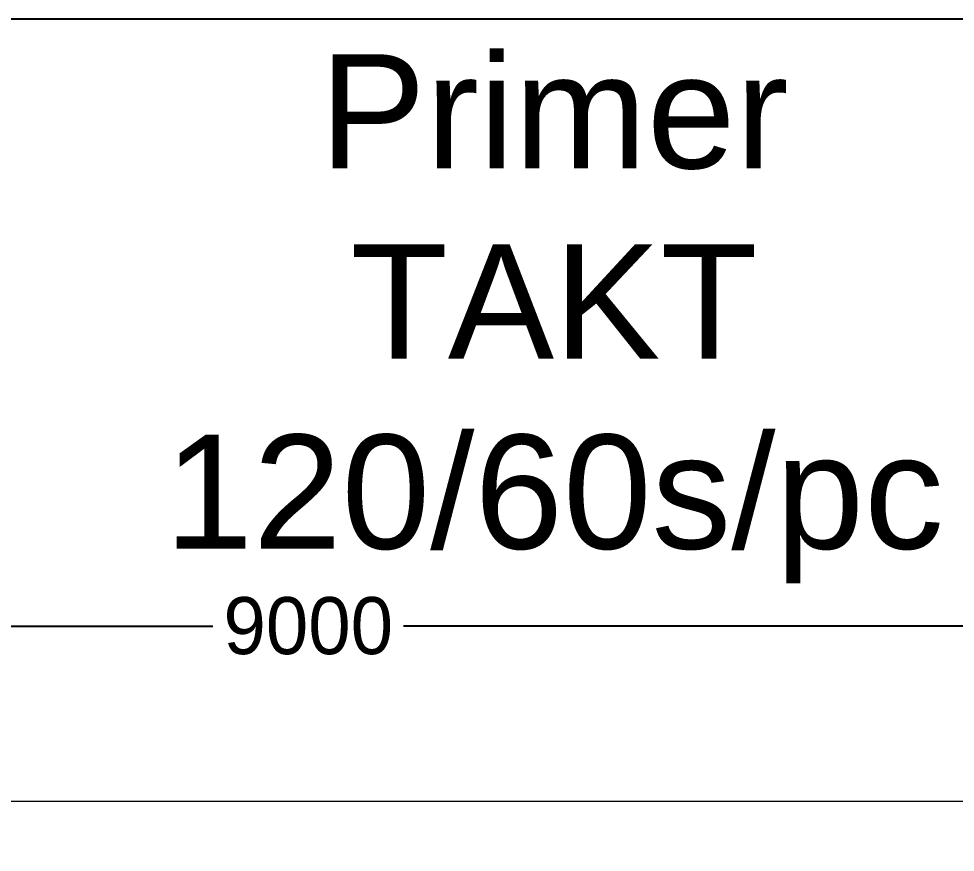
# Model space of a CAD drawing. Header units: metres. Extents: x 31500 to 1073645, y -1029792 to 61053.
# Drawn here: x 115851 to 117493, y -543043 to -541582 of the extents above; entities that cross this region are included whole.
import ezdxf

# ---------------------------------------------------------------- set-up
doc = ezdxf.new("R2010")
doc.units = ezdxf.units.M
doc.header["$PDMODE"] = 65
for name, color, linetype, lineweight in [('Chlazení - kondenz', 4, 'Continuous', 25), ('Text obecně', 7, 'Continuous', 25), ('TG-KOTY', 2, 'Continuous', 18)]:
    doc.layers.add(name, color=color, linetype=linetype, lineweight=lineweight)
doc.styles.add('ROMANS', font='TIMES.TTF')
doc.dimstyles.new('100', dxfattribs={"dimscale": 100, "dimtxt": 1, "dimasz": 0.5, "dimexe": 0.18, "dimexo": 0.0625, "dimgap": 0.09, "dimtad": 0, "dimtih": 1, "dimtoh": 1, "dimdec": 0, "dimzin": 0, "dimdsep": 46, "dimtxsty": 'Standard', "dimcen": 0.09, "dimadec": 0, "dimazin": 0, "dimtfac": 1, "dimtdec": 4, "dimtofl": 0, "dimtmove": 0, "dimatfit": 3, "dimfxl": 1, "dimtolj": 1, "dimtzin": 0, "dimarcsym": 0})

# ---------------------------------------------------------------- blocks, each defined once
blk = doc.blocks.new('*D3749')
at = {"layer": 'DEFPOINTS', "color": 0}
for p in [(120858.5, -542646.3), (111858.5, -543585.9), (120858.5, -543585.9)]:
    blk.add_point(p, dxfattribs=at)
at = {"layer": 'TG-KOTY', "color": 0, "lineweight": -2}
for p, q in [((111858.5, -543579.7), (111858.5, -542628.3)), ((120858.5, -543579.7), (120858.5, -542628.3)), ((111908.5, -542646.3), (116191.2, -542646.3)), ((120808.5, -542646.3), (116525.8, -542646.3))]:
    blk.add_line(p, q, dxfattribs=at)
at = {"layer": 'TG-KOTY', "color": 0}
for points in [[(111908.5, -542638), (111908.5, -542654.7), (111858.5, -542646.3)], [(120808.5, -542654.7), (120808.5, -542638), (120858.5, -542646.3)]]:
    blk.add_solid(points, dxfattribs=at)
at = {"layer": 'TG-KOTY', "color": 0, "insert": (116358.5, -542646.3), "char_height": 100, "attachment_point": 5}
blk.add_mtext('\\A1;9000', dxfattribs=at)

msp = doc.modelspace()

# ---------------------------------------------------------------- linework, layer by layer
msp.add_line((112358.5, -541581.9), (120358.5, -541581.9))
at = {"layer": 'Chlazení - kondenz', "color": 5, "lineweight": 0}
msp.add_line((112358.5, -542953.6), (120358.5, -542953.6), dxfattribs=at)

# ---------------------------------------------------------------- texts
at = {"layer": 'Text obecně', "insert": (116789.6, -542107.7), "char_height": 200, "attachment_point": 5, "style": 'ROMANS'}
msp.add_mtext('\\fArial|b0|i0|c238|p18;\\C2;Primer\\PTAKT\\P120/60s/pc\\P', dxfattribs=at)

# ---------------------------------------------------------------- dimensions: what is measured, and where the dimension line sits
at = {"layer": 'TG-KOTY'}
dim = msp.add_linear_dim(base=(120858.5, -542646.3), p1=(111858.5, -543585.9), p2=(120858.5, -543585.9), dimstyle='100', dxfattribs=at)
dim.commit()
dim.dimension.update_dxf_attribs({"geometry": '*D3749', "text_midpoint": (116358.5, -542646.3)})

doc.saveas('drawing.dxf')
